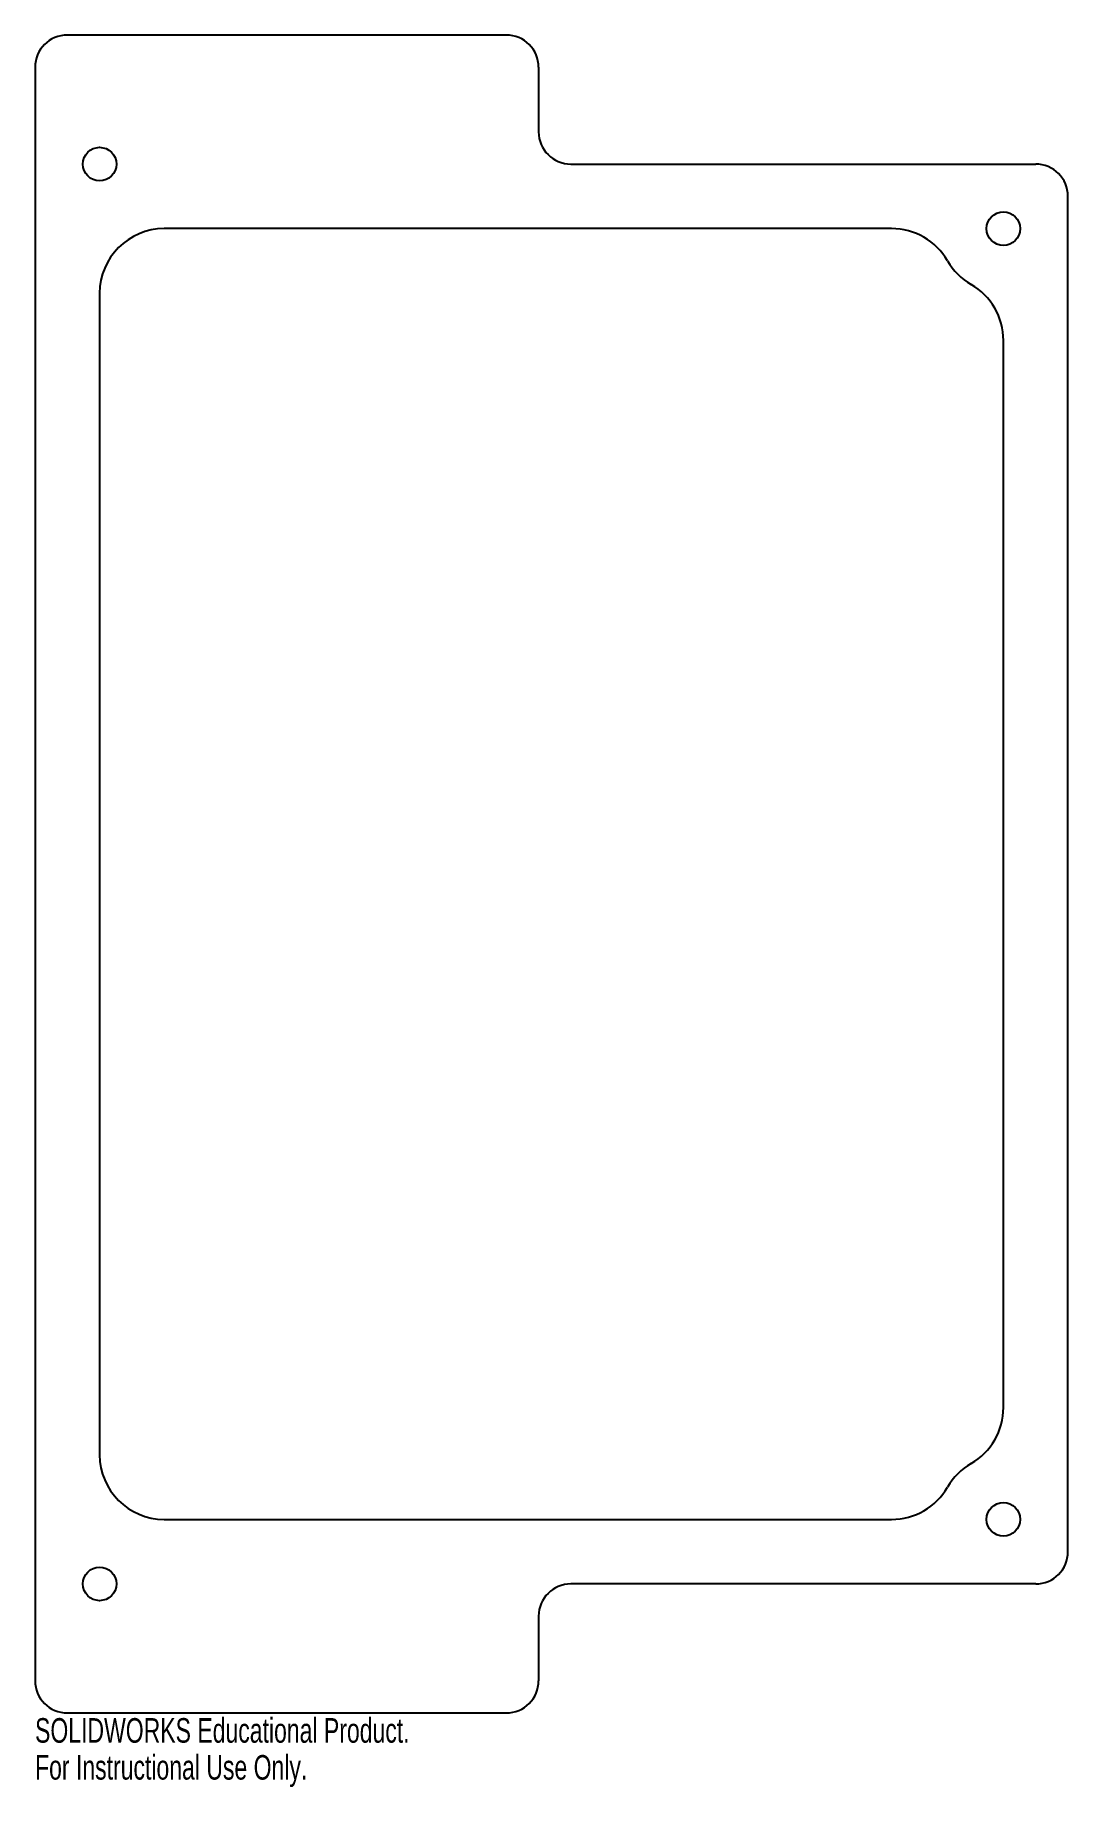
# Model space of a CAD drawing. Header units: inches. Extents: x -4 to 4, y -7.1 to 6.5.
import ezdxf

# ---------------------------------------------------------------- set-up
doc = ezdxf.new("R2010")
doc.units = ezdxf.units.IN
doc.header["$MEASUREMENT"] = 0
doc.styles.add('SLDTEXTSTYLE0', font='TXT', dxfattribs={"width": 0.7})

msp = doc.modelspace()

# ---------------------------------------------------------------- linework, layer by layer
at = {"color": 7, "linetype": 'Continuous', "lineweight": 25}
for p, q in [((-0.35, 6.5), (-3.75, 6.5)), ((-4, 6.25), (-4, -6.25)), ((-0.1, 6.25), (-0.1, 5.75)), ((0.15, 5.5), (3.75, 5.5)), ((4, -5.25), (4, 5.25)), ((2.634, 5), (-3, 5)), ((-3.5, 4.5), (-3.5, -4.5)), ((3.5, -4.134), (3.5, 4.134)), ((-3, -5), (2.634, -5)), ((3.75, -5.5), (0.15, -5.5)), ((-0.1, -5.75), (-0.1, -6.25)), ((-3.75, -6.5), (-0.35, -6.5))]:
    msp.add_line(p, q, dxfattribs=at)
for centre in [(-3.5, 5.5), (3.5, 5), (3.5, -5), (-3.5, -5.5)]:
    msp.add_circle(centre, 0.13, dxfattribs=at)
for centre, radius, start, end in [((-3.75, 6.25), 0.25, 90, 180), ((-0.35, 6.25), 0.25, 0, 90), ((0.15, 5.75), 0.25, 180, 270), ((3.75, 5.25), 0.25, 0, 90), ((-3, 4.5), 0.5, 90, 180), ((2.634, 4.5), 0.5, 30, 90), ((3.5, 5), 0.5, 210, 240), ((3, 4.134), 0.5, 0, 60), ((3, -4.134), 0.5, 300, 0), ((-3, -4.5), 0.5, 180, 270), ((3.5, -5), 0.5, 120, 150), ((2.634, -4.5), 0.5, 270, 330), ((3.75, -5.25), 0.25, 270, 0), ((0.15, -5.75), 0.25, 90, 180), ((-3.75, -6.25), 0.25, 180, 270), ((-0.35, -6.25), 0.25, 270, 0)]:
    msp.add_arc(centre, radius, start, end, dxfattribs=at)

# ---------------------------------------------------------------- texts
at = {"color": 7, "linetype": 'Continuous', "char_height": 0.1903, "attachment_point": 1, "style": 'SLDTEXTSTYLE0'}
for s, insert in [('SOLIDWORKS Educational Product.', (-4, -6.54)), ('For Instructional Use Only.', (-4, -6.826))]:
    msp.add_mtext(s, dxfattribs=dict(at, insert=insert))

doc.saveas('drawing.dxf')
